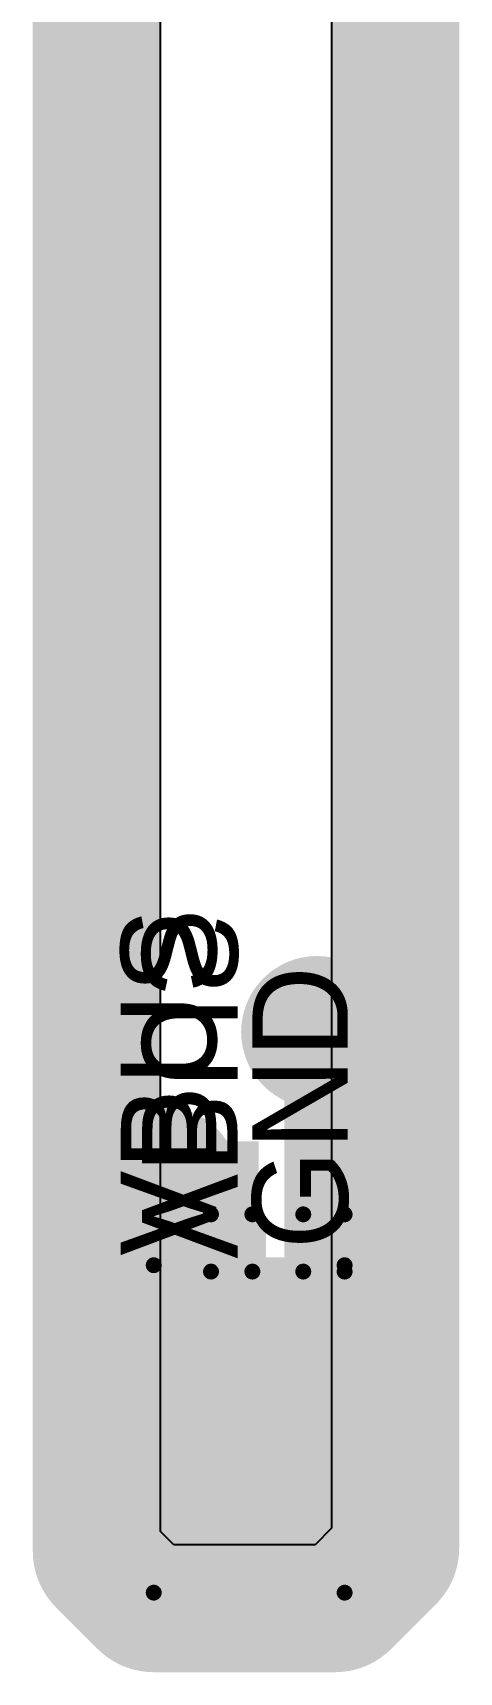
# Model space of a CAD drawing. Header units: millimetres. Extents: x 0.74 to 1.72, y 2.6 to 5.57.
# Drawn here: x 1.222 to 1.357, y 2.604 to 3.119 of the extents above; entities that cross this region are included whole.
import ezdxf

# ---------------------------------------------------------------- set-up
doc = ezdxf.new("R2010")
doc.units = ezdxf.units.MM
doc.header["$MEASUREMENT"] = 0
for name, color, linetype in [('BottomLayer', 5, 'Continuous'), ('BottomOverlay', 54, 'Continuous'), ('BottomPaste', 16, 'Continuous'), ('BottomSolder', 6, 'Continuous'), ('InternalPlane1', 76, 'Continuous'), ('InternalPlane2', 16, 'Continuous'), ('Mechanical2', 216, 'Continuous'), ('MultiLayer', 9, 'Continuous'), ('TopLayer', 1, 'Continuous'), ('TopOverlay', 2, 'Continuous'), ('TopPaste', 8, 'Continuous'), ('TopSolder', 216, 'Continuous'), ('ViaHoleLayer', 16, 'Continuous')]:
    doc.layers.add(name, color=color, linetype=linetype)

# ---------------------------------------------------------------- blocks, each defined once
blk = doc.blocks.new('3_P___FPC_65')
at = {"layer": 'TopLayer'}
for points in [[(-0.0127953, -0.0492126), (-0.0127953, 0.0492126), (-0.0265747, -0.0492126), (-0.0265747, 0.0492126)], [(0.0068897, -0.0492126), (0.0068897, 0.0492126), (-0.0068897, -0.0492126), (-0.0068897, 0.0492126)], [(0.0265747, -0.0492126), (0.0265747, 0.0492126), (0.0127953, -0.0492126), (0.0127953, 0.0492126)]]:
    blk.add_solid(points, dxfattribs=at)
at = {"layer": 'TopOverlay', "const_width": 0.005}
for points in [[(-0.03, 0.054), (0.03, 0.054)], [(-0.03, -0.049), (-0.03, 0.054)], [(0.03, -0.049), (0.03, 0.054)]]:
    blk.add_lwpolyline(points, dxfattribs=at)
at = {"layer": 'TopOverlay', "const_width": 0.0025}
for points in [[(-0.03125, 0.054, 1), (-0.02875, 0.054, 1)], [(-0.03125, 0.054, 1), (-0.02875, 0.054, 1)], [(0.02875, 0.054, 1), (0.03125, 0.054, 1)], [(0.02875, 0.054, 1), (0.03125, 0.054, 1)], [(-0.03125, -0.049, 1), (-0.02875, -0.049, 1)], [(0.02875, -0.049, 1), (0.03125, -0.049, 1)]]:
    blk.add_lwpolyline(points, format="xyb", close=True, dxfattribs=at)
at = {"layer": 'TopPaste'}
for points in [[(-0.0127953, -0.0492126), (-0.0127953, 0.0492126), (-0.0265747, -0.0492126), (-0.0265747, 0.0492126)], [(0.0068897, -0.0492126), (0.0068897, 0.0492126), (-0.0068897, -0.0492126), (-0.0068897, 0.0492126)], [(0.0265747, -0.0492126), (0.0265747, 0.0492126), (0.0127953, -0.0492126), (0.0127953, 0.0492126)]]:
    blk.add_solid(points, dxfattribs=at)
at = {"layer": 'TopSolder'}
for points in [[(-0.0087953, -0.0532126), (-0.0087953, 0.0532126), (-0.0305747, -0.0532126), (-0.0305747, 0.0532126)], [(0.0108897, -0.0532126), (0.0108897, 0.0532126), (-0.0108897, -0.0532126), (-0.0108897, 0.0532126)], [(0.0305747, -0.0532126), (0.0305747, 0.0532126), (0.0087953, -0.0532126), (0.0087953, 0.0532126)]]:
    blk.add_solid(points, dxfattribs=at)
blk = doc.blocks.new('CAP_0201_B_75')
at = {"layer": 'BottomLayer'}
for points in [[(-0.0177165, -0.0059055), (-0.0059055, -0.0059055), (-0.0177165, 0.0059055), (-0.0059055, 0.0059055)], [(0.0059055, -0.0059055), (0.0177165, -0.0059055), (0.0059055, 0.0059055), (0.0177165, 0.0059055)]]:
    blk.add_solid(points, dxfattribs=at)
at = {"layer": 'BottomOverlay', "const_width": 0.005}
for points in [[(-0.021, -0.009), (-0.021, 0.009)], [(-0.021, 0.009), (-0.008, 0.009)], [(0.008, 0.009), (0.021, 0.009)], [(0.021, -0.009), (0.021, 0.009)], [(-0.021, -0.009), (-0.008, -0.009)], [(0.008, -0.009), (0.021, -0.009)]]:
    blk.add_lwpolyline(points, dxfattribs=at)
at = {"layer": 'BottomOverlay', "const_width": 0.0025}
for points in [[(-0.02225, 0.009, 1), (-0.01975, 0.009, 1)], [(-0.02225, 0.009, 1), (-0.01975, 0.009, 1)], [(-0.00925, 0.009, 1), (-0.00675, 0.009, 1)], [(0.00675, 0.009, 1), (0.00925, 0.009, 1)], [(0.01975, 0.009, 1), (0.02225, 0.009, 1)], [(0.01975, 0.009, 1), (0.02225, 0.009, 1)], [(-0.02225, -0.009, 1), (-0.01975, -0.009, 1)], [(-0.02225, -0.009, 1), (-0.01975, -0.009, 1)], [(-0.00925, -0.009, 1), (-0.00675, -0.009, 1)], [(0.00675, -0.009, 1), (0.00925, -0.009, 1)], [(0.01975, -0.009, 1), (0.02225, -0.009, 1)], [(0.01975, -0.009, 1), (0.02225, -0.009, 1)]]:
    blk.add_lwpolyline(points, format="xyb", close=True, dxfattribs=at)
at = {"layer": 'BottomPaste'}
for points in [[(-0.0177165, -0.0059055), (-0.0059055, -0.0059055), (-0.0177165, 0.0059055), (-0.0059055, 0.0059055)], [(0.0059055, -0.0059055), (0.0177165, -0.0059055), (0.0059055, 0.0059055), (0.0177165, 0.0059055)]]:
    blk.add_solid(points, dxfattribs=at)
at = {"layer": 'BottomSolder'}
for points in [[(-0.0198819, -0.0080709), (-0.0037401, -0.0080709), (-0.0198819, 0.0080709), (-0.0037401, 0.0080709)], [(0.0037401, -0.0080709), (0.0198819, -0.0080709), (0.0037401, 0.0080709), (0.0198819, 0.0080709)]]:
    blk.add_solid(points, dxfattribs=at)

msp = doc.modelspace()

# ---------------------------------------------------------------- linework, layer by layer
at = {"layer": 'BottomLayer', "const_width": 0.0088582}
for points in [[(1.307451, 2.8050701, 1), (1.3163092, 2.8050701, 1)], [(1.2590809, 2.7577, 1), (1.2679391, 2.7577, 1)]]:
    msp.add_lwpolyline(points, format="xyb", close=True, dxfattribs=at)
at = {"layer": 'BottomLayer'}
for points in [[(1.30151, 2.7297), (1.32151, 2.7297), (1.30151, 2.8157), (1.32151, 2.8157)], [(1.25451, 2.7267), (1.29351, 2.7267), (1.25451, 2.7707), (1.29351, 2.7707)], [(1.25451, 2.6277), (1.27651, 2.6277), (1.25451, 2.7487), (1.27651, 2.7487)]]:
    msp.add_solid(points, dxfattribs=at)
at = {"layer": 'BottomSolder', "const_width": 0.0128582}
msp.add_lwpolyline([(1.305451, 2.8050701, 1), (1.3183092, 2.8050701, 1)], format="xyb", close=True, dxfattribs=at)
at = {"layer": 'InternalPlane1'}
for p, q in [((1.2625918, 2.6479472), (1.2625918, 3.4056228)), ((1.3164282, 3.4046228), (1.3164282, 2.6489472)), ((1.2667722, 2.6437668), (1.2625918, 2.6479472)), ((1.3164282, 2.6489472), (1.3112478, 2.6437668)), ((1.3112478, 2.6437668), (1.2667722, 2.6437668))]:
    msp.add_line(p, q, dxfattribs=at)
at = {"layer": 'InternalPlane1', "const_width": 0.04}
for points in [[(1.242495, 2.6417), (1.242495, 3.4056228)], [(1.336525, 2.6427), (1.336525, 3.4046228)], [(1.2439639, 2.6381539), (1.2439808, 2.638137)], [(1.2439639, 2.6381539), (1.2569789, 2.6251389)], [(1.3210411, 2.6251389), (1.3350561, 2.6391539)], [(1.3350392, 2.639137), (1.3350561, 2.6391539)], [(1.256962, 2.6251558), (1.2569789, 2.6251389)], [(1.260525, 2.62367), (1.317495, 2.62367)], [(1.3210411, 2.6251389), (1.321058, 2.6251558)]]:
    msp.add_lwpolyline(points, dxfattribs=at)
at = {"layer": 'InternalPlane1'}
for points, const_width in [([(1.2999274, 2.8050701, 1), (1.3238328, 2.8050701, 1)], 0.0239055), ([(1.232495, 2.6417, 1), (1.252495, 2.6417, 1)], 0.02), ([(1.232495, 2.6417, 1), (1.252495, 2.6417, 1)], 0.02), ([(1.326525, 2.6427, 1), (1.346525, 2.6427, 1)], 0.02), ([(1.326525, 2.6427, 1), (1.346525, 2.6427, 1)], 0.02), ([(1.2339639, 2.6381539, 1), (1.2539639, 2.6381539, 1)], 0.02), ([(1.2339639, 2.6381539, 1), (1.2539639, 2.6381539, 1)], 0.02), ([(1.2339808, 2.638137, 1), (1.2539808, 2.638137, 1)], 0.02), ([(1.2339808, 2.638137, 1), (1.2539808, 2.638137, 1)], 0.02), ([(1.3250392, 2.639137, 1), (1.3450392, 2.639137, 1)], 0.02), ([(1.3250392, 2.639137, 1), (1.3450392, 2.639137, 1)], 0.02), ([(1.3250561, 2.6391539, 1), (1.3450561, 2.6391539, 1)], 0.02), ([(1.3250561, 2.6391539, 1), (1.3450561, 2.6391539, 1)], 0.02), ([(1.246962, 2.6251558, 1), (1.266962, 2.6251558, 1)], 0.02), ([(1.246962, 2.6251558, 1), (1.266962, 2.6251558, 1)], 0.02), ([(1.2469789, 2.6251389, 1), (1.2669789, 2.6251389, 1)], 0.02), ([(1.2469789, 2.6251389, 1), (1.2669789, 2.6251389, 1)], 0.02), ([(1.250525, 2.62367, 1), (1.270525, 2.62367, 1)], 0.02), ([(1.250525, 2.62367, 1), (1.270525, 2.62367, 1)], 0.02), ([(1.307495, 2.62367, 1), (1.327495, 2.62367, 1)], 0.02), ([(1.307495, 2.62367, 1), (1.327495, 2.62367, 1)], 0.02), ([(1.3110411, 2.6251389, 1), (1.3310411, 2.6251389, 1)], 0.02), ([(1.3110411, 2.6251389, 1), (1.3310411, 2.6251389, 1)], 0.02), ([(1.311058, 2.6251558, 1), (1.331058, 2.6251558, 1)], 0.02), ([(1.311058, 2.6251558, 1), (1.331058, 2.6251558, 1)], 0.02)]:
    msp.add_lwpolyline(points, format="xyb", close=True, dxfattribs=dict(at, const_width=const_width))
at = {"layer": 'InternalPlane1', "const_width": 0.04}
for points in [[(1.2439808, 2.638137, -0.2001548821054112), (1.242495, 2.6417)], [(1.336525, 2.6427, -0.2001548821054021), (1.3350392, 2.639137)], [(1.260525, 2.62367, -0.2001548821054022), (1.256962, 2.6251558)], [(1.321058, 2.6251558, -0.2001548821054111), (1.317495, 2.62367)]]:
    msp.add_lwpolyline(points, format="xyb", dxfattribs=at)
at = {"layer": 'InternalPlane2'}
for p, q in [((1.2625918, 2.6479472), (1.2625918, 3.4056228)), ((1.3164282, 3.4046228), (1.3164282, 2.6489472)), ((1.2667722, 2.6437668), (1.2625918, 2.6479472)), ((1.3164282, 2.6489472), (1.3112478, 2.6437668)), ((1.3112478, 2.6437668), (1.2667722, 2.6437668))]:
    msp.add_line(p, q, dxfattribs=at)
at = {"layer": 'InternalPlane2', "const_width": 0.04}
for points in [[(1.242495, 2.6417), (1.242495, 3.4056228)], [(1.336525, 2.6427), (1.336525, 3.4046228)], [(1.2439639, 2.6381539), (1.2439808, 2.638137)], [(1.2439639, 2.6381539), (1.2569789, 2.6251389)], [(1.3210411, 2.6251389), (1.3350561, 2.6391539)], [(1.3350392, 2.639137), (1.3350561, 2.6391539)], [(1.256962, 2.6251558), (1.2569789, 2.6251389)], [(1.260525, 2.62367), (1.317495, 2.62367)], [(1.3210411, 2.6251389), (1.321058, 2.6251558)]]:
    msp.add_lwpolyline(points, dxfattribs=at)
at = {"layer": 'InternalPlane2'}
for points, const_width in [([(1.2515573, 2.7577, 1), (1.2754627, 2.7577, 1)], 0.0239055), ([(1.232495, 2.6417, 1), (1.252495, 2.6417, 1)], 0.02), ([(1.232495, 2.6417, 1), (1.252495, 2.6417, 1)], 0.02), ([(1.326525, 2.6427, 1), (1.346525, 2.6427, 1)], 0.02), ([(1.326525, 2.6427, 1), (1.346525, 2.6427, 1)], 0.02), ([(1.2339639, 2.6381539, 1), (1.2539639, 2.6381539, 1)], 0.02), ([(1.2339639, 2.6381539, 1), (1.2539639, 2.6381539, 1)], 0.02), ([(1.2339808, 2.638137, 1), (1.2539808, 2.638137, 1)], 0.02), ([(1.2339808, 2.638137, 1), (1.2539808, 2.638137, 1)], 0.02), ([(1.3250392, 2.639137, 1), (1.3450392, 2.639137, 1)], 0.02), ([(1.3250392, 2.639137, 1), (1.3450392, 2.639137, 1)], 0.02), ([(1.3250561, 2.6391539, 1), (1.3450561, 2.6391539, 1)], 0.02), ([(1.3250561, 2.6391539, 1), (1.3450561, 2.6391539, 1)], 0.02), ([(1.246962, 2.6251558, 1), (1.266962, 2.6251558, 1)], 0.02), ([(1.246962, 2.6251558, 1), (1.266962, 2.6251558, 1)], 0.02), ([(1.2469789, 2.6251389, 1), (1.2669789, 2.6251389, 1)], 0.02), ([(1.2469789, 2.6251389, 1), (1.2669789, 2.6251389, 1)], 0.02), ([(1.250525, 2.62367, 1), (1.270525, 2.62367, 1)], 0.02), ([(1.250525, 2.62367, 1), (1.270525, 2.62367, 1)], 0.02), ([(1.307495, 2.62367, 1), (1.327495, 2.62367, 1)], 0.02), ([(1.307495, 2.62367, 1), (1.327495, 2.62367, 1)], 0.02), ([(1.3110411, 2.6251389, 1), (1.3310411, 2.6251389, 1)], 0.02), ([(1.3110411, 2.6251389, 1), (1.3310411, 2.6251389, 1)], 0.02), ([(1.311058, 2.6251558, 1), (1.331058, 2.6251558, 1)], 0.02), ([(1.311058, 2.6251558, 1), (1.331058, 2.6251558, 1)], 0.02)]:
    msp.add_lwpolyline(points, format="xyb", close=True, dxfattribs=dict(at, const_width=const_width))
at = {"layer": 'InternalPlane2', "const_width": 0.04}
for points in [[(1.2439808, 2.638137, -0.2001548821054112), (1.242495, 2.6417)], [(1.336525, 2.6427, -0.2001548821054021), (1.3350392, 2.639137)], [(1.260525, 2.62367, -0.2001548821054022), (1.256962, 2.6251558)], [(1.321058, 2.6251558, -0.2001548821054111), (1.317495, 2.62367)]]:
    msp.add_lwpolyline(points, format="xyb", dxfattribs=at)
at = {"layer": 'Mechanical2', "const_width": 0.01}
for points in [[(1.24751, 2.6417), (1.24751, 3.4077)], [(1.33151, 2.6427), (1.33151, 3.4067)], [(1.24751, 2.6417), (1.260525, 2.628685)], [(1.317495, 2.628685), (1.33151, 2.6427)], [(1.260525, 2.628685), (1.317495, 2.628685)]]:
    msp.add_lwpolyline(points, dxfattribs=at)
at = {"layer": 'Mechanical2', "const_width": 0.005}
for points in [[(1.24501, 2.6417, 1), (1.25001, 2.6417, 1)], [(1.24501, 2.6417, 1), (1.25001, 2.6417, 1)], [(1.32901, 2.6427, 1), (1.33401, 2.6427, 1)], [(1.32901, 2.6427, 1), (1.33401, 2.6427, 1)], [(1.258025, 2.628685, 1), (1.263025, 2.628685, 1)], [(1.258025, 2.628685, 1), (1.263025, 2.628685, 1)], [(1.314995, 2.628685, 1), (1.319995, 2.628685, 1)], [(1.314995, 2.628685, 1), (1.319995, 2.628685, 1)]]:
    msp.add_lwpolyline(points, format="xyb", close=True, dxfattribs=at)
at = {"layer": 'MultiLayer', "const_width": 0.0088582}
for points in [[(1.307451, 2.8050701, 1), (1.3163092, 2.8050701, 1)], [(1.2590809, 2.7577, 1), (1.2679391, 2.7577, 1)]]:
    msp.add_lwpolyline(points, format="xyb", close=True, dxfattribs=at)
at = {"layer": 'TopLayer'}
for points, const_width in [([(1.307451, 2.8050701, 1), (1.3163092, 2.8050701, 1)], 0.0088582), ([(1.2590809, 2.7577, 1), (1.2679391, 2.7577, 1)], 0.0088582), ([(1.26151, 2.7347, 1), (1.26551, 2.7347, 1)], 0.004), ([(1.25851, 2.7317, 1), (1.26251, 2.7317, 1)], 0.004)]:
    msp.add_lwpolyline(points, format="xyb", close=True, dxfattribs=dict(at, const_width=const_width))
at = {"layer": 'TopLayer', "const_width": 0.008}
msp.add_lwpolyline([(1.26051, 2.7317), (1.26351, 2.7347)], dxfattribs=at)
at = {"layer": 'TopLayer'}
for points in [[(1.30451, 2.6277), (1.3201242, 2.6277), (1.30451, 2.8147), (1.3201242, 2.8147)], [(1.25351, 2.628685), (1.27651, 2.628685), (1.25351, 2.7707), (1.27651, 2.7707)]]:
    msp.add_solid(points, dxfattribs=at)
at = {"layer": 'TopSolder', "const_width": 0.0128582}
msp.add_lwpolyline([(1.305451, 2.8050701, 1), (1.3183092, 2.8050701, 1)], format="xyb", close=True, dxfattribs=at)
at = {"layer": 'ViaHoleLayer', "const_width": 0.0059055}
for points in [[(1.3089274, 2.8050701, 1), (1.3148328, 2.8050701, 1)], [(1.2605573, 2.7577, 1), (1.2664627, 2.7577, 1)]]:
    msp.add_lwpolyline(points, format="xyb", close=True, dxfattribs=at)

# ---------------------------------------------------------------- block references
msp.add_blockref('CAP_0201_B_75', (1.29951, 2.7387))
at = {"rotation": 360}
msp.add_blockref('3_P___FPC_65', (1.29051, 2.6777), dxfattribs=at)

# ---------------------------------------------------------------- texts
at = {"layer": 'BottomOverlay', "text_generation_flag": 2}
msp.add_text('VBUS', height=0.03, rotation=270, dxfattribs=at).set_placement((1.2568604, 2.7337))
at = {"layer": 'TopOverlay'}
for s, p in [('VBUS', (1.2801596, 2.7347)), ('GND', (1.32151, 2.7367))]:
    msp.add_text(s, height=0.03, rotation=90, dxfattribs=at).set_placement(p)

doc.saveas('drawing.dxf')
